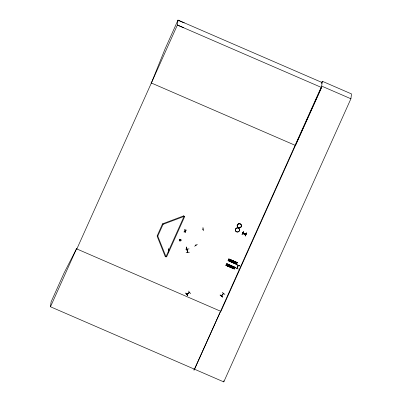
<?xml version="1.0" encoding="UTF-8"?>
<svg xmlns="http://www.w3.org/2000/svg" width="402" height="402" viewBox="0 0 402 402"><rect width="100%" height="100%" fill="white"/><g stroke="black" fill="none" stroke-linecap="round" stroke-linejoin="round"><path stroke-width="0.6" d="M187.855 252.35L187.458 249.134M187.714 252.295L187.659 252.104M321.273 83.551L322.298 81.269L351.514 93.927L350.901 98.766L223.773 381.9L50.486 306.771L51.104 301.882L64.119 272.898L76.511 248.808L76.852 248.954L177.388 25.04L178.011 20.1L322.092 82.531M184.654 216.633L166.584 256.928L165.981 256.667L157.77 236.12L157.177 235.798M184.051 216.371L165.981 256.667L165.368 256.898L157.167 236.286M157.157 236.346L157.775 236.059M157.167 235.858L162.463 224.014M157.77 236.12L163.061 224.331L162.83 223.673M168.694 252.175L168.337 248.853L168.679 252.139M168.82 250.34L168.513 250.476L168.885 250.441M168.589 250.366L168.905 250.506M184.644 216.693L184.046 216.432L183.814 215.773M183.87 231.974L186.578 230.004M184.965 229.356L185.126 232.698L184.945 229.356M185.176 230.909L185.392 231.341L185.523 231.009M185.206 230.869L185.433 230.919M185.493 231.23L185.297 230.904M185.367 231.225L185.322 231.004M185.714 249.28L189.071 248.883M186.196 248.547L186.211 248.798L186.433 248.521M186.091 252.587L189.458 252.2M187.342 249.044L187.362 249.34M187.694 252.26L187.337 249.15M185.799 293.008L187.829 295.626M186.799 294.239L189.483 292.365M187.161 294.184L189.282 292.601M188.543 291.053L190.588 293.691M194.603 246.27L197.342 244.305M195.714 245.119L195.864 245.295M195.824 244.934L196.015 245.13M202.975 227.502L203.296 230.823M203.05 229.029L202.829 229.301L202.819 229.05M203.126 229.055L202.809 229.14M194.141 368.971L193.985 370.167L220.592 311.238M220.165 294.912L222.798 297.028M221.457 295.807L223.522 293.415M221.472 295.822L223.612 293.485M222.271 292.385L224.909 294.46M223.552 293.314L221.462 295.892M230.502 267.169L231.18 265.637M231.351 267.536L232.034 266.003M232.592 262.516L233.271 260.983M232.11 267.863L232.788 266.33M233.446 262.858L234.125 261.35M232.959 268.229L233.642 266.697M233.527 268.476L234.21 266.943M234.2 263.209L234.879 261.677M234.371 268.873L235.115 267.25L226.678 263.707L225.939 265.36L234.326 268.988L234.431 268.757L226.03 265.159M235.049 263.581L235.728 262.044M226.723 263.627L235.009 267.481M235.617 263.828L236.301 262.29M235.356 267.757L238.451 269.099M236.728 264.722L239.883 265.943L236.723 264.712M228.813 258.973L237.19 262.627L236.411 264.34L228.085 260.561L228.818 258.963L237.2 262.606L228.768 259.059L228.632 259.35L236.974 263.109L228.668 259.295M236.853 268.29L238.321 265.395M237.009 268.355L238.306 265.511M243.411 231.562L242.029 234.567M223.773 381.9L223.929 380.689M242.677 233.266L245.768 234.622L242.687 233.22M242.838 232.919L245.923 234.286L242.858 232.874M246.557 232.949L245.326 236.034L246.582 232.964M194.563 369.242L321.685 86.108L322.298 81.269M185.392 231.311L185.191 231.044M196 245.23L195.704 245.044M234.512 268.551L226.16 264.868M236.652 263.807L236.542 264.049L228.261 260.184M235.064 267.34L234.874 267.782L226.592 263.918M237.155 262.692L228.728 259.169M151.363 83.003L165.001 49.084L178.011 20.1M225.984 265.24L234.381 268.858M228.075 260.591L236.461 264.225M228.12 260.496L236.507 264.129M237.069 262.903L228.683 259.27M234.552 268.486L226.115 264.948M186.503 248.753L186.171 248.768M50.486 306.771L76.531 248.768L76.872 248.913M226.854 265.586L227.527 264.074M228.939 260.933L229.617 259.426M321.585 87.525L295.44 145.434L151.026 82.857M242.069 234.587L243.456 231.542M244.21 233.602L244.12 233.889M245.155 235.959L246.562 232.924M225.939 265.355L234.341 268.958M185.473 231.075L185.216 231.105M220.045 295.088L222.693 297.153M189.533 292.49L186.925 294.349M187.679 295.766L185.684 293.088M162.82 223.733L183.804 215.834M184.046 216.432L163.061 224.331L162.458 224.075M168.337 248.853L168.664 252.175M186.372 247.024L186.865 250.3L186.332 246.994M244.27 233.557L244.135 233.858M177.996 20.241L184.282 22.914M183.674 27.718L177.388 25.04L321.469 87.47L220.929 311.384L76.511 248.808M321.685 86.108L350.901 98.766M228.632 259.35L237.024 262.983M228.215 260.265L236.632 263.848M242.908 232.763L245.999 234.12M244.491 233.703L244.371 233.989L244.491 233.703M242.612 233.401L245.692 234.788L242.612 233.401M179.81 239.205C177.463 242.959 184.181 240.034 179.81 239.215M179.8 239.753L179.82 240.582L180.669 240.567L180.649 239.738L179.8 239.753M237.984 227.371A2.1 2.05 7.2 0 0 241.371 226.095A2.1 2.05 7.2 0 0 238.527 223.859A2.111 2.065 7.2 0 0 237.974 227.391A2.111 2.065 7.2 0 0 241.381 226.11A2.111 2.065 7.2 0 0 238.522 223.859A2.1 2.05 7.2 0 0 237.984 227.366A2.1 2.05 7.2 0 0 241.371 226.095A2.1 2.05 7.2 0 0 238.527 223.859A2.1 2.05 7.2 0 0 237.984 227.371M236.115 231.547A2.1 2.05 7.2 0 0 239.502 230.271A2.111 2.065 7.2 0 0 236.657 228.009A2.111 2.065 7.2 0 0 236.11 231.537A2.111 2.065 7.2 0 0 239.517 230.256A2.1 2.05 7.2 0 0 236.662 228.04A2.1 2.05 7.2 0 0 236.115 231.547"/></g></svg>
